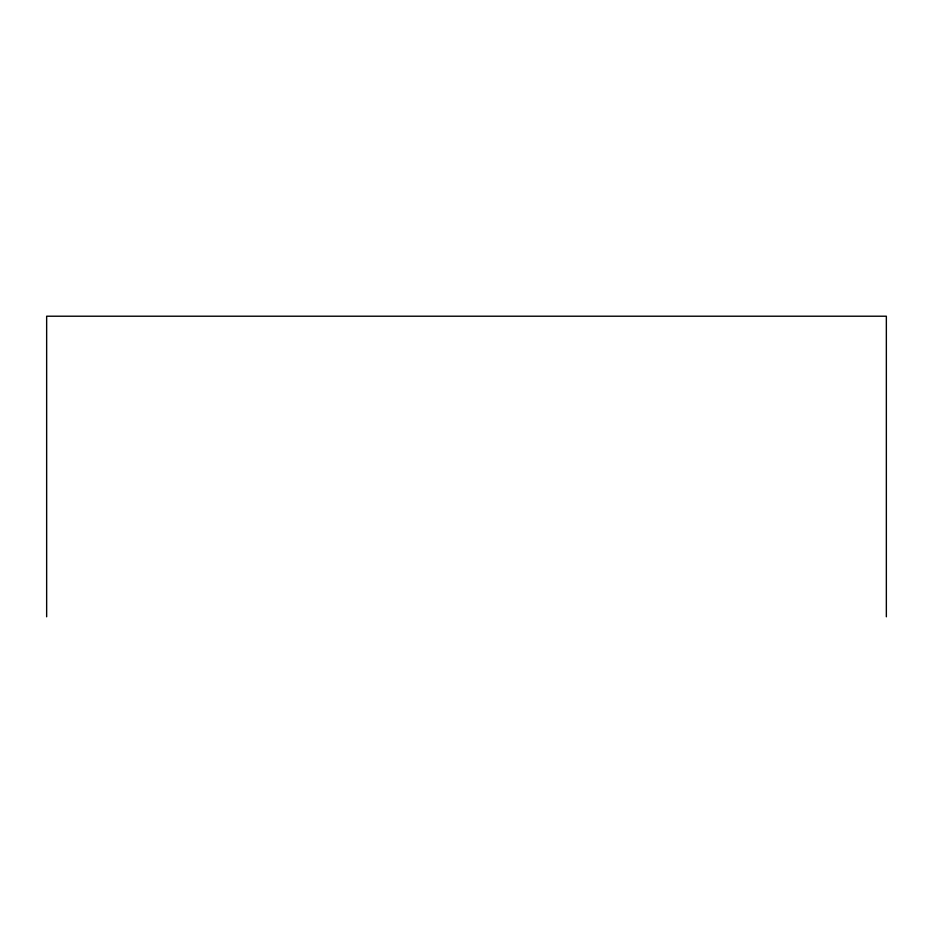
<?xml version="1.0" encoding="UTF-8"?>
<svg xmlns="http://www.w3.org/2000/svg" width="933" height="933" viewBox="0 0 933 933"><rect width="100%" height="100%" fill="white"/><g stroke="black" fill="none" stroke-linecap="round" stroke-linejoin="round"><path stroke-width="1.4" d="M886.35 616.783L886.35 316.217L46.65 316.217L46.65 616.783"/></g></svg>
